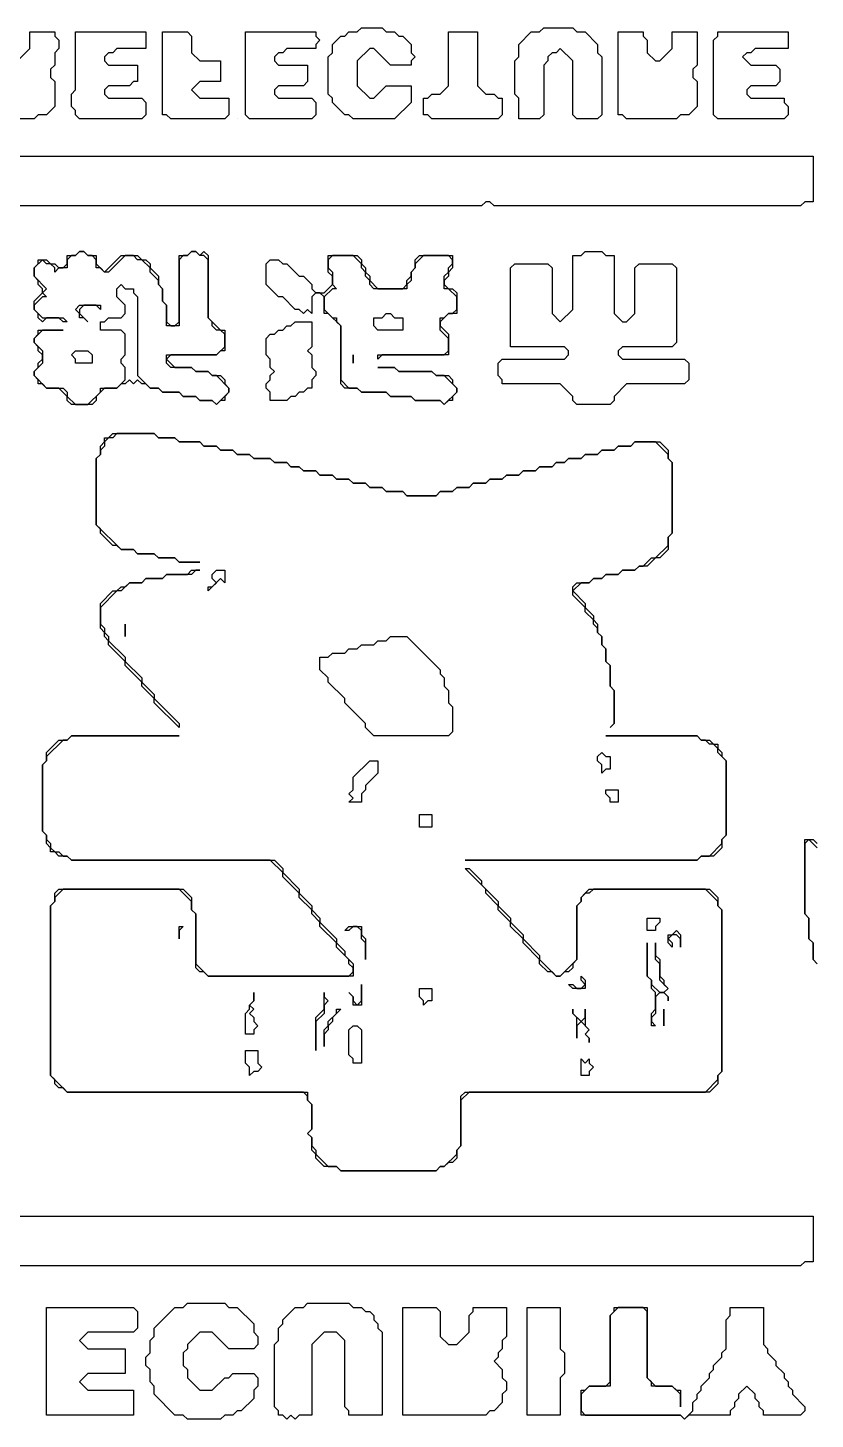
# Model space of a CAD drawing. Header units: metres. Extents: x 7 to 633, y 42 to 416.
# Drawn here: x 202.5 to 392.5, y 59 to 395 of the extents above; entities that cross this region are included whole.
import ezdxf

# ---------------------------------------------------------------- set-up
doc = ezdxf.new("R2010")
doc.units = ezdxf.units.M

msp = doc.modelspace()

# ---------------------------------------------------------------- linework, layer by layer
for p, q in [((203, 390), (203, 394)), ((203, 394), (209, 394)), ((209, 394), (209, 393)), ((214, 380), (214, 394)), ((214, 394), (231, 394)), ((231, 394), (231, 390)), ((235, 374), (235, 394)), ((235, 394), (241, 394)), ((241, 394), (242, 393)), ((255, 374), (255, 394)), ((255, 394), (272, 394)), ((272, 394), (272, 393)), ((279, 393), (280, 394)), ((280, 394), (282, 394)), ((282, 394), (283, 395)), ((283, 395), (288, 395)), ((288, 395), (289, 394)), ((289, 394), (291, 394)), ((291, 394), (292, 393)), ((304, 381), (304, 394)), ((304, 394), (311, 394)), ((311, 394), (311, 381)), ((321, 391), (324, 394)), ((324, 394), (326, 394)), ((326, 394), (327, 395)), ((327, 395), (334, 395)), ((334, 395), (335, 394)), ((335, 394), (337, 394)), ((337, 394), (340, 391)), ((345, 374), (345, 394)), ((345, 394), (351, 394)), ((351, 394), (351, 393)), ((358, 390), (358, 394)), ((358, 394), (364, 394)), ((364, 394), (364, 386)), ((369, 393), (369, 394)), ((369, 394), (386, 394)), ((386, 394), (386, 390)), ((200, 387), (203, 390)), ((209, 393), (210, 392)), ((210, 390), (209, 389)), ((210, 392), (210, 390)), ((224, 390), (223, 389)), ((231, 390), (224, 390)), ((242, 393), (242, 389)), ((265, 390), (264, 389)), ((272, 390), (265, 390)), ((272, 393), (273, 392)), ((273, 392), (272, 391)), ((272, 391), (272, 390)), ((276, 391), (278, 393)), ((276, 389), (276, 391)), ((278, 393), (279, 393)), ((285, 390), (282, 387)), ((286, 390), (285, 390)), ((290, 386), (286, 390)), ((292, 393), (293, 393)), ((293, 393), (295, 391)), ((295, 391), (295, 389)), ((321, 388), (321, 391)), ((331, 390), (330, 389)), ((334, 387), (331, 390)), ((340, 391), (340, 389)), ((351, 393), (352, 392)), ((352, 392), (352, 389)), ((355, 387), (358, 390)), ((368, 392), (369, 393)), ((368, 374), (368, 392)), ((378, 390), (377, 389)), ((386, 390), (378, 390)), ((209, 389), (209, 386)), ((222, 389), (221, 388)), ((221, 388), (221, 387)), ((221, 387), (222, 386)), ((223, 389), (222, 389)), ((242, 389), (244, 387)), ((244, 387), (249, 387)), ((249, 387), (249, 382)), ((263, 389), (262, 388)), ((262, 388), (262, 387)), ((262, 387), (263, 386)), ((264, 389), (263, 389)), ((275, 388), (276, 389)), ((275, 379), (275, 388)), ((282, 387), (282, 381)), ((295, 389), (296, 388)), ((296, 388), (295, 387)), ((295, 387), (295, 386)), ((320, 387), (321, 388)), ((320, 379), (320, 387)), ((328, 387), (327, 386)), ((329, 389), (328, 388)), ((328, 388), (328, 387)), ((330, 389), (329, 389)), ((334, 374), (334, 387)), ((340, 389), (341, 388)), ((341, 388), (341, 374)), ((352, 389), (354, 387)), ((354, 387), (355, 387)), ((376, 389), (375, 388)), ((375, 388), (377, 386)), ((377, 389), (376, 389)), ((209, 386), (208, 385)), ((208, 385), (208, 383)), ((222, 386), (229, 386)), ((229, 386), (229, 382)), ((263, 386), (270, 386)), ((270, 386), (270, 382)), ((295, 386), (290, 386)), ((327, 386), (327, 374)), ((364, 386), (363, 385)), ((363, 385), (363, 383)), ((377, 386), (383, 386)), ((383, 386), (384, 385)), ((384, 385), (384, 382)), ((208, 383), (209, 382)), ((209, 382), (209, 376)), ((213, 379), (214, 380)), ((222, 381), (221, 380)), ((221, 380), (221, 379)), ((227, 381), (222, 381)), ((228, 382), (227, 381)), ((229, 382), (228, 382)), ((244, 382), (242, 380)), ((242, 380), (244, 378)), ((249, 382), (244, 382)), ((263, 381), (262, 380)), ((262, 380), (262, 379)), ((269, 381), (263, 381)), ((270, 382), (269, 381)), ((282, 381), (285, 378)), ((286, 378), (289, 381)), ((289, 381), (295, 381)), ((295, 381), (295, 377)), ((302, 379), (304, 381)), ((311, 381), (313, 379)), ((363, 383), (364, 382)), ((364, 382), (364, 376)), ((377, 381), (376, 380)), ((376, 380), (376, 379)), ((383, 381), (377, 381)), ((384, 382), (383, 381)), ((213, 376), (213, 379)), ((221, 379), (222, 378)), ((222, 378), (230, 378)), ((230, 378), (231, 377)), ((231, 377), (231, 374)), ((244, 378), (251, 378)), ((251, 378), (251, 374)), ((262, 379), (263, 378)), ((263, 378), (271, 378)), ((271, 378), (272, 377)), ((272, 377), (272, 374)), ((276, 378), (275, 379)), ((276, 377), (276, 378)), ((279, 374), (276, 377)), ((285, 378), (286, 378)), ((295, 377), (291, 373)), ((298, 374), (298, 378)), ((298, 378), (299, 378)), ((299, 378), (300, 379)), ((300, 379), (302, 379)), ((313, 379), (315, 379)), ((315, 379), (316, 378)), ((316, 378), (317, 378)), ((317, 378), (317, 374)), ((321, 378), (320, 379)), ((321, 373), (321, 378)), ((376, 379), (377, 378)), ((377, 378), (385, 378)), ((385, 378), (385, 377)), ((385, 377), (386, 376)), ((204, 373), (191, 373)), ((205, 374), (204, 373)), ((207, 374), (205, 374)), ((209, 376), (207, 374)), ((214, 375), (213, 376)), ((214, 374), (214, 375)), ((215, 373), (214, 374)), ((230, 373), (215, 373)), ((231, 374), (230, 373)), ((236, 374), (235, 374)), ((237, 373), (236, 374)), ((250, 373), (237, 373)), ((251, 374), (250, 373)), ((253, 373), (253, 373)), ((256, 373), (255, 374)), ((271, 373), (256, 373)), ((272, 374), (271, 373)), ((280, 374), (279, 374)), ((281, 373), (280, 374)), ((291, 373), (281, 373)), ((299, 374), (298, 374)), ((300, 373), (299, 374)), ((316, 373), (300, 373)), ((317, 374), (316, 373)), ((319, 373), (319, 373)), ((326, 373), (321, 373)), ((327, 374), (326, 373)), ((335, 373), (334, 374)), ((340, 373), (335, 373)), ((341, 374), (340, 373)), ((346, 374), (345, 374)), ((347, 373), (346, 374)), ((359, 373), (347, 373)), ((360, 374), (359, 373)), ((362, 374), (360, 374)), ((364, 376), (362, 374)), ((369, 373), (368, 374)), ((385, 373), (369, 373)), ((386, 374), (385, 373)), ((386, 376), (386, 374)), ((8, 364), (392, 364)), ((392, 364), (392, 353)), ((313, 353), (312, 352)), ((314, 353), (313, 353)), ((315, 352), (314, 353)), ((390, 353), (389, 352)), ((392, 353), (390, 353)), ((312, 352), (131, 352)), ((389, 352), (315, 352)), ((213, 340), (212, 339)), ((212, 338), (212, 340)), ((212, 340), (214, 340)), ((214, 340), (213, 340)), ((215, 341), (214, 340)), ((214, 340), (215, 341)), ((216, 341), (215, 341)), ((215, 341), (216, 341)), ((217, 340), (216, 341)), ((216, 341), (217, 340)), ((218, 340), (217, 340)), ((217, 340), (219, 340)), ((219, 339), (218, 340)), ((219, 340), (219, 338)), ((221, 336), (225, 340)), ((226, 340), (222, 336)), ((225, 340), (229, 340)), ((228, 340), (226, 340)), ((229, 339), (228, 340)), ((229, 340), (230, 339)), ((240, 340), (239, 339)), ((239, 324), (239, 340)), ((239, 340), (241, 340)), ((241, 340), (240, 340)), ((242, 341), (241, 340)), ((241, 340), (242, 341)), ((243, 341), (242, 341)), ((242, 341), (243, 341)), ((244, 340), (243, 341)), ((243, 341), (244, 340)), ((244, 340), (245, 341)), ((245, 340), (244, 340)), ((245, 341), (246, 340)), ((246, 339), (245, 340)), ((246, 340), (246, 325)), ((275, 336), (275, 340)), ((275, 340), (282, 340)), ((276, 340), (275, 339)), ((281, 340), (276, 340)), ((283, 338), (281, 340)), ((282, 340), (283, 339)), ((296, 339), (297, 340)), ((298, 340), (296, 338)), ((297, 340), (305, 340)), ((304, 340), (298, 340)), ((305, 339), (304, 340)), ((305, 340), (305, 337)), ((334, 327), (334, 340)), ((334, 340), (336, 340)), ((336, 340), (337, 341)), ((337, 341), (341, 341)), ((341, 341), (342, 340)), ((342, 340), (344, 340)), ((344, 340), (344, 326)), ((206, 339), (204, 337)), ((204, 337), (205, 338)), ((204, 337), (204, 335)), ((204, 335), (204, 337)), ((205, 338), (205, 339)), ((205, 339), (207, 339)), ((207, 338), (206, 339)), ((207, 339), (208, 338)), ((208, 338), (207, 338)), ((209, 337), (208, 338)), ((208, 338), (209, 338)), ((209, 338), (210, 337)), ((210, 337), (209, 336)), ((209, 336), (209, 337)), ((212, 337), (210, 337)), ((210, 337), (211, 337)), ((211, 337), (212, 338)), ((212, 339), (212, 337)), ((219, 337), (219, 339)), ((219, 338), (221, 336)), ((220, 337), (219, 337)), ((221, 336), (220, 337)), ((222, 336), (221, 336)), ((230, 339), (229, 339)), ((232, 337), (230, 339)), ((230, 339), (231, 339)), ((231, 339), (232, 338)), ((232, 338), (232, 337)), ((232, 336), (232, 337)), ((232, 337), (234, 335)), ((234, 334), (232, 336)), ((239, 339), (239, 323)), ((246, 325), (246, 339)), ((260, 338), (261, 339)), ((260, 333), (260, 338)), ((261, 339), (263, 339)), ((263, 339), (264, 338)), ((264, 338), (265, 338)), ((265, 338), (268, 335)), ((275, 339), (275, 337)), ((275, 337), (276, 336)), ((276, 335), (275, 336)), ((276, 336), (276, 333)), ((283, 339), (283, 338)), ((283, 338), (284, 337)), ((283, 337), (283, 338)), ((284, 336), (283, 337)), ((284, 337), (284, 336)), ((284, 336), (285, 335)), ((284, 335), (284, 336)), ((295, 336), (296, 337)), ((296, 337), (295, 336)), ((295, 335), (295, 336)), ((295, 336), (295, 334)), ((296, 337), (296, 339)), ((296, 338), (296, 337)), ((303, 335), (304, 336)), ((304, 337), (305, 338)), ((305, 337), (304, 336)), ((304, 336), (304, 337)), ((304, 336), (304, 335)), ((305, 338), (305, 339)), ((319, 337), (320, 338)), ((319, 318), (319, 337)), ((320, 338), (328, 338)), ((328, 338), (329, 337)), ((329, 337), (329, 326)), ((349, 337), (350, 338)), ((349, 326), (349, 337)), ((350, 338), (358, 338)), ((358, 338), (359, 337)), ((359, 337), (359, 319)), ((204, 335), (207, 332)), ((205, 334), (204, 335)), ((205, 333), (205, 334)), ((206, 332), (205, 333)), ((224, 332), (225, 333)), ((225, 333), (226, 332)), ((234, 335), (234, 333)), ((234, 333), (234, 334)), ((235, 332), (234, 333)), ((234, 333), (235, 332)), ((263, 330), (260, 333)), ((268, 335), (269, 335)), ((269, 335), (271, 333)), ((271, 333), (271, 332)), ((274, 331), (276, 333)), ((276, 333), (276, 335)), ((276, 333), (277, 332)), ((285, 334), (284, 335)), ((285, 335), (285, 334)), ((285, 334), (287, 332)), ((285, 333), (285, 334)), ((286, 332), (285, 333)), ((293, 332), (294, 333)), ((294, 334), (295, 335)), ((294, 333), (294, 334)), ((295, 334), (294, 333)), ((294, 333), (294, 332)), ((304, 335), (303, 334)), ((303, 332), (303, 335)), ((303, 334), (303, 333)), ((303, 333), (304, 332)), ((204, 329), (206, 331)), ((206, 330), (204, 328)), ((207, 332), (206, 331)), ((206, 331), (206, 332)), ((206, 331), (207, 330)), ((207, 330), (206, 330)), ((224, 330), (224, 332)), ((226, 328), (224, 330)), ((226, 332), (228, 332)), ((228, 332), (228, 331)), ((228, 331), (229, 330)), ((229, 330), (229, 311)), ((235, 329), (235, 332)), ((235, 332), (235, 329)), ((264, 330), (263, 330)), ((267, 327), (264, 330)), ((271, 332), (272, 331)), ((272, 331), (271, 330)), ((271, 330), (271, 326)), ((273, 331), (272, 331)), ((272, 331), (274, 331)), ((274, 330), (273, 331)), ((276, 332), (274, 330)), ((274, 326), (274, 330)), ((274, 330), (274, 327)), ((277, 332), (276, 332)), ((294, 332), (286, 332)), ((287, 332), (293, 332)), ((304, 332), (303, 332)), ((304, 332), (305, 332)), ((306, 330), (304, 332)), ((305, 332), (306, 331)), ((306, 331), (306, 326)), ((306, 327), (306, 330)), ((204, 327), (204, 329)), ((204, 328), (204, 327)), ((204, 327), (206, 325)), ((205, 326), (204, 327)), ((205, 325), (205, 326)), ((214, 327), (215, 328)), ((215, 326), (214, 327)), ((215, 328), (220, 328)), ((216, 328), (215, 327)), ((215, 327), (215, 326)), ((215, 325), (215, 326)), ((215, 326), (217, 324)), ((219, 328), (216, 328)), ((220, 327), (219, 328)), ((220, 328), (220, 327)), ((225, 325), (226, 326)), ((226, 326), (226, 328)), ((236, 328), (235, 329)), ((235, 329), (236, 328)), ((236, 323), (236, 328)), ((236, 328), (236, 324)), ((268, 327), (267, 327)), ((269, 326), (268, 327)), ((270, 327), (269, 326)), ((271, 326), (270, 327)), ((274, 327), (276, 325)), ((275, 326), (274, 326)), ((278, 323), (275, 326)), ((288, 325), (289, 326)), ((289, 326), (290, 326)), ((290, 326), (291, 325)), ((304, 326), (302, 324)), ((303, 325), (304, 326)), ((306, 326), (304, 326)), ((304, 326), (305, 326)), ((305, 326), (306, 327)), ((329, 326), (331, 324)), ((331, 324), (334, 327)), ((344, 326), (346, 324)), ((347, 324), (349, 326)), ((206, 324), (205, 325)), ((206, 325), (211, 325)), ((207, 325), (206, 324)), ((210, 325), (207, 325)), ((211, 324), (210, 325)), ((211, 325), (212, 324)), ((212, 324), (211, 324)), ((216, 325), (215, 325)), ((217, 324), (216, 325)), ((220, 322), (220, 324)), ((220, 324), (221, 324)), ((221, 324), (222, 325)), ((222, 325), (225, 325)), ((236, 324), (237, 323)), ((239, 323), (236, 323)), ((237, 323), (238, 323)), ((238, 323), (239, 324)), ((247, 324), (246, 325)), ((246, 325), (249, 322)), ((247, 323), (247, 324)), ((248, 322), (247, 323)), ((264, 322), (265, 323)), ((265, 323), (266, 323)), ((266, 323), (267, 324)), ((267, 324), (271, 324)), ((271, 324), (271, 318)), ((276, 325), (277, 325)), ((277, 325), (277, 324)), ((277, 324), (278, 323)), ((278, 309), (278, 323)), ((278, 323), (278, 310)), ((286, 323), (286, 325)), ((286, 325), (288, 325)), ((287, 322), (286, 323)), ((291, 325), (293, 325)), ((293, 325), (293, 322)), ((302, 322), (302, 325)), ((302, 325), (303, 325)), ((302, 324), (302, 323)), ((302, 323), (304, 321)), ((346, 324), (347, 324)), ((206, 322), (204, 320)), ((204, 320), (205, 321)), ((204, 319), (204, 320)), ((204, 320), (204, 319)), ((205, 321), (205, 322)), ((205, 322), (211, 322)), ((211, 322), (206, 322)), ((225, 322), (220, 322)), ((226, 321), (225, 322)), ((226, 316), (226, 321)), ((249, 322), (248, 322)), ((250, 321), (249, 322)), ((249, 322), (250, 322)), ((250, 322), (250, 317)), ((250, 318), (250, 321)), ((260, 320), (261, 321)), ((260, 316), (260, 320)), ((261, 321), (262, 321)), ((262, 321), (263, 322)), ((263, 322), (264, 322)), ((293, 322), (287, 322)), ((304, 320), (302, 322)), ((304, 321), (304, 316)), ((304, 317), (304, 320)), ((205, 318), (204, 319)), ((204, 319), (206, 317)), ((205, 317), (205, 318)), ((206, 316), (205, 317)), ((206, 317), (206, 314)), ((206, 315), (206, 316)), ((213, 316), (214, 317)), ((214, 315), (213, 316)), ((214, 317), (217, 317)), ((217, 317), (218, 316)), ((218, 316), (218, 314)), ((225, 315), (226, 316)), ((236, 314), (236, 316)), ((236, 316), (248, 316)), ((237, 316), (236, 315)), ((248, 316), (237, 316)), ((248, 316), (250, 318)), ((249, 317), (248, 316)), ((250, 317), (249, 317)), ((261, 315), (260, 316)), ((271, 318), (270, 317)), ((270, 317), (271, 316)), ((271, 316), (271, 313)), ((281, 314), (281, 316)), ((281, 316), (281, 314)), ((288, 316), (287, 315)), ((287, 315), (287, 316)), ((287, 316), (303, 316)), ((304, 316), (288, 316)), ((303, 316), (304, 317)), ((332, 318), (319, 318)), ((333, 317), (332, 318)), ((332, 315), (333, 316)), ((333, 316), (333, 317)), ((346, 318), (345, 317)), ((345, 317), (345, 316)), ((345, 316), (346, 315)), ((358, 318), (346, 318)), ((359, 319), (358, 318)), ((206, 314), (204, 312)), ((204, 312), (205, 313)), ((205, 314), (206, 315)), ((205, 313), (205, 314)), ((214, 314), (214, 315)), ((218, 314), (214, 314)), ((225, 314), (225, 315)), ((226, 313), (225, 314)), ((226, 310), (226, 313)), ((236, 315), (238, 313)), ((237, 313), (236, 314)), ((242, 313), (237, 313)), ((238, 313), (242, 313)), ((243, 312), (242, 313)), ((242, 313), (243, 312)), ((261, 313), (261, 315)), ((262, 312), (261, 313)), ((271, 313), (272, 312)), ((291, 313), (287, 313)), ((287, 313), (291, 313)), ((292, 312), (291, 313)), ((291, 313), (292, 312)), ((316, 314), (317, 315)), ((316, 311), (316, 314)), ((317, 315), (332, 315)), ((346, 315), (361, 315)), ((361, 315), (362, 314)), ((362, 314), (362, 310)), ((204, 311), (204, 312)), ((204, 312), (204, 311)), ((205, 310), (204, 311)), ((204, 311), (207, 308)), ((205, 309), (205, 310)), ((224, 308), (226, 310)), ((227, 310), (226, 309)), ((228, 309), (227, 310)), ((229, 310), (228, 309)), ((229, 311), (232, 308)), ((230, 309), (229, 310)), ((246, 312), (243, 312)), ((243, 312), (246, 312)), ((247, 311), (246, 312)), ((246, 312), (247, 311)), ((248, 311), (247, 311)), ((247, 311), (249, 311)), ((251, 308), (248, 311)), ((249, 311), (250, 310)), ((250, 310), (250, 309)), ((260, 309), (261, 310)), ((261, 311), (262, 312)), ((261, 310), (261, 311)), ((272, 311), (271, 310)), ((271, 310), (271, 308)), ((272, 312), (272, 311)), ((278, 310), (280, 308)), ((300, 312), (292, 312)), ((292, 312), (300, 312)), ((301, 311), (300, 312)), ((300, 312), (301, 311)), ((303, 311), (301, 311)), ((301, 311), (304, 311)), ((306, 308), (303, 311)), ((304, 311), (305, 310)), ((305, 310), (305, 309)), ((317, 310), (316, 311)), ((317, 309), (317, 310)), ((362, 310), (361, 309)), ((206, 309), (205, 309)), ((207, 308), (206, 309)), ((210, 308), (207, 308)), ((207, 308), (211, 308)), ((212, 306), (210, 308)), ((211, 308), (212, 307)), ((212, 307), (212, 306)), ((212, 305), (212, 306)), ((212, 306), (214, 304)), ((217, 304), (220, 307)), ((221, 308), (219, 306)), ((219, 306), (219, 305)), ((220, 307), (220, 308)), ((220, 308), (224, 308)), ((224, 308), (221, 308)), ((225, 309), (224, 308)), ((226, 309), (225, 309)), ((231, 309), (230, 309)), ((232, 308), (231, 309)), ((232, 308), (234, 308)), ((234, 308), (232, 308)), ((234, 308), (235, 307)), ((235, 307), (234, 308)), ((235, 307), (239, 307)), ((239, 307), (235, 307)), ((239, 307), (240, 306)), ((240, 306), (239, 307)), ((240, 306), (243, 306)), ((243, 306), (240, 306)), ((243, 306), (244, 305)), ((244, 305), (243, 306)), ((248, 304), (251, 307)), ((250, 309), (251, 308)), ((251, 307), (250, 306)), ((250, 306), (250, 305)), ((251, 307), (251, 308)), ((251, 308), (251, 307)), ((260, 308), (260, 309)), ((261, 307), (260, 308)), ((261, 305), (261, 307)), ((266, 306), (265, 305)), ((267, 306), (266, 306)), ((268, 307), (267, 306)), ((269, 307), (268, 307)), ((270, 308), (269, 307)), ((271, 308), (270, 308)), ((279, 308), (278, 309)), ((282, 308), (279, 308)), ((280, 308), (282, 308)), ((283, 307), (282, 308)), ((282, 308), (283, 307)), ((289, 307), (283, 307)), ((283, 307), (289, 307)), ((290, 306), (289, 307)), ((289, 307), (290, 306)), ((295, 306), (290, 306)), ((290, 306), (295, 306)), ((296, 305), (295, 306)), ((295, 306), (296, 305)), ((303, 304), (306, 307)), ((305, 309), (306, 308)), ((306, 307), (305, 306)), ((305, 306), (305, 305)), ((306, 307), (306, 308)), ((306, 308), (306, 307)), ((331, 309), (317, 309)), ((334, 306), (331, 309)), ((334, 305), (334, 306)), ((347, 309), (344, 306)), ((344, 306), (344, 305)), ((361, 309), (347, 309)), ((213, 304), (212, 305)), ((218, 304), (213, 304)), ((214, 304), (217, 304)), ((219, 305), (218, 304)), ((244, 305), (247, 305)), ((247, 305), (244, 305)), ((247, 305), (248, 304)), ((248, 304), (247, 305)), ((249, 305), (248, 304)), ((250, 305), (249, 305)), ((265, 305), (261, 305)), ((302, 305), (296, 305)), ((296, 305), (302, 305)), ((303, 304), (302, 305)), ((302, 305), (303, 304)), ((304, 305), (303, 304)), ((305, 305), (304, 305)), ((335, 304), (334, 305)), ((343, 304), (335, 304)), ((344, 305), (343, 304)), ((222, 296), (221, 295)), ((221, 295), (221, 296)), ((221, 296), (222, 296)), ((222, 296), (223, 297)), ((223, 296), (222, 296)), ((224, 297), (223, 296)), ((223, 297), (233, 297)), ((233, 297), (224, 297)), ((234, 296), (233, 297)), ((233, 297), (234, 296)), ((238, 296), (234, 296)), ((234, 296), (238, 296)), ((239, 295), (238, 296)), ((238, 296), (239, 295)), ((220, 294), (221, 295)), ((221, 294), (220, 293)), ((220, 292), (220, 294)), ((220, 293), (220, 292)), ((221, 295), (221, 294)), ((244, 295), (239, 295)), ((239, 295), (244, 295)), ((245, 294), (244, 295)), ((244, 295), (245, 294)), ((248, 294), (245, 294)), ((245, 294), (248, 294)), ((249, 293), (248, 294)), ((248, 294), (249, 293)), ((252, 293), (249, 293)), ((249, 293), (252, 293)), ((253, 292), (252, 293)), ((252, 293), (253, 292)), ((341, 293), (340, 292)), ((340, 292), (341, 293)), ((344, 293), (341, 293)), ((341, 293), (344, 293)), ((345, 294), (344, 293)), ((344, 293), (345, 294)), ((348, 294), (345, 294)), ((345, 294), (348, 294)), ((349, 295), (348, 294)), ((348, 294), (349, 295)), ((354, 295), (349, 295)), ((349, 295), (355, 295)), ((357, 292), (354, 295)), ((355, 295), (357, 293)), ((357, 293), (357, 291)), ((220, 292), (219, 291)), ((219, 291), (220, 292)), ((219, 291), (219, 275)), ((219, 275), (219, 291)), ((256, 292), (253, 292)), ((253, 292), (256, 292)), ((257, 291), (256, 292)), ((256, 292), (257, 291)), ((261, 291), (257, 291)), ((257, 291), (261, 291)), ((262, 290), (261, 291)), ((261, 291), (262, 290)), ((265, 290), (262, 290)), ((262, 290), (265, 290)), ((266, 289), (265, 290)), ((265, 290), (266, 289)), ((268, 289), (266, 289)), ((266, 289), (268, 289)), ((269, 288), (268, 289)), ((268, 289), (269, 288)), ((326, 289), (325, 288)), ((325, 288), (326, 289)), ((329, 289), (326, 289)), ((326, 289), (329, 289)), ((330, 290), (329, 289)), ((329, 289), (330, 290)), ((332, 290), (330, 290)), ((330, 290), (332, 290)), ((333, 291), (332, 290)), ((332, 290), (333, 291)), ((336, 291), (333, 291)), ((333, 291), (336, 291)), ((337, 292), (336, 291)), ((336, 291), (337, 292)), ((340, 292), (337, 292)), ((337, 292), (340, 292)), ((357, 291), (357, 292)), ((358, 290), (357, 291)), ((357, 291), (358, 290)), ((358, 273), (358, 290)), ((358, 290), (358, 273)), ((272, 288), (269, 288)), ((269, 288), (272, 288)), ((273, 287), (272, 288)), ((272, 288), (273, 287)), ((276, 287), (273, 287)), ((273, 287), (276, 287)), ((277, 286), (276, 287)), ((276, 287), (277, 286)), ((280, 286), (277, 286)), ((277, 286), (280, 286)), ((281, 285), (280, 286)), ((280, 286), (281, 285)), ((314, 286), (313, 285)), ((313, 285), (314, 286)), ((317, 286), (314, 286)), ((314, 286), (317, 286)), ((318, 287), (317, 286)), ((317, 286), (318, 287)), ((321, 287), (318, 287)), ((318, 287), (321, 287)), ((322, 288), (321, 287)), ((321, 287), (322, 288)), ((325, 288), (322, 288)), ((322, 288), (325, 288)), ((284, 285), (281, 285)), ((281, 285), (284, 285)), ((285, 284), (284, 285)), ((284, 285), (285, 284)), ((288, 284), (285, 284)), ((285, 284), (288, 284)), ((289, 283), (288, 284)), ((288, 284), (289, 283)), ((293, 283), (289, 283)), ((289, 283), (293, 283)), ((294, 282), (293, 283)), ((293, 283), (294, 282)), ((302, 283), (301, 282)), ((301, 282), (302, 283)), ((305, 283), (302, 283)), ((302, 283), (305, 283)), ((306, 284), (305, 283)), ((305, 283), (306, 284)), ((309, 284), (306, 284)), ((306, 284), (309, 284)), ((310, 285), (309, 284)), ((309, 284), (310, 285)), ((313, 285), (310, 285)), ((310, 285), (313, 285)), ((301, 282), (294, 282)), ((294, 282), (301, 282)), ((219, 275), (225, 269)), ((220, 274), (219, 275)), ((220, 273), (220, 274)), ((223, 270), (220, 273)), ((357, 272), (358, 273)), ((358, 273), (357, 272)), ((224, 270), (223, 270)), ((225, 269), (224, 270)), ((225, 269), (228, 269)), ((228, 269), (225, 269)), ((228, 269), (229, 268)), ((229, 268), (228, 269)), ((354, 267), (357, 270)), ((357, 269), (355, 267)), ((357, 270), (357, 272)), ((357, 272), (357, 269)), ((229, 268), (233, 268)), ((233, 268), (229, 268)), ((233, 268), (234, 267)), ((234, 267), (233, 268)), ((234, 267), (238, 267)), ((238, 267), (234, 267)), ((238, 267), (239, 266)), ((239, 266), (238, 267)), ((239, 266), (244, 266)), ((244, 266), (239, 266)), ((351, 265), (353, 267)), ((354, 267), (352, 265)), ((353, 267), (354, 267)), ((355, 267), (354, 267)), ((235, 262), (236, 263)), ((236, 263), (235, 262)), ((236, 263), (241, 263)), ((242, 263), (236, 263)), ((241, 263), (242, 264)), ((242, 264), (244, 264)), ((243, 264), (242, 263)), ((244, 264), (243, 264)), ((247, 263), (248, 264)), ((247, 262), (247, 263)), ((248, 264), (250, 264)), ((250, 264), (250, 261)), ((341, 262), (342, 263)), ((342, 263), (341, 262)), ((342, 263), (345, 263)), ((345, 263), (342, 263)), ((345, 263), (346, 264)), ((346, 264), (345, 263)), ((346, 264), (349, 264)), ((349, 264), (346, 264)), ((349, 264), (350, 265)), ((350, 265), (349, 264)), ((350, 265), (351, 265)), ((352, 265), (350, 265)), ((220, 256), (223, 259)), ((224, 259), (220, 255)), ((223, 259), (224, 259)), ((224, 259), (225, 260)), ((225, 259), (224, 259)), ((227, 261), (225, 259)), ((225, 260), (226, 260)), ((226, 260), (227, 261)), ((227, 261), (230, 261)), ((230, 261), (227, 261)), ((230, 261), (231, 262)), ((231, 262), (230, 261)), ((231, 262), (235, 262)), ((235, 262), (231, 262)), ((249, 262), (246, 259)), ((246, 259), (246, 260)), ((246, 260), (247, 260)), ((248, 261), (247, 262)), ((247, 260), (248, 261)), ((250, 261), (249, 262)), ((334, 260), (335, 261)), ((336, 261), (334, 259)), ((334, 258), (334, 260)), ((334, 259), (337, 256)), ((335, 261), (338, 261)), ((338, 261), (336, 261)), ((338, 261), (339, 262)), ((339, 262), (338, 261)), ((339, 262), (341, 262)), ((341, 262), (339, 262)), ((220, 250), (220, 256)), ((337, 255), (334, 258)), ((337, 256), (337, 255)), ((220, 255), (220, 251)), ((337, 254), (337, 255)), ((337, 255), (339, 253)), ((339, 252), (337, 254)), ((339, 253), (339, 252)), ((339, 251), (339, 252)), ((339, 252), (340, 251)), ((220, 251), (221, 250)), ((221, 249), (220, 250)), ((221, 250), (221, 249)), ((221, 248), (221, 249)), ((221, 249), (222, 248)), ((226, 248), (226, 251)), ((226, 251), (226, 248)), ((340, 250), (339, 251)), ((340, 251), (340, 249)), ((340, 249), (340, 250)), ((341, 248), (340, 249)), ((340, 249), (341, 248)), ((222, 247), (221, 248)), ((222, 248), (222, 247)), ((222, 246), (222, 247)), ((222, 247), (226, 243)), ((226, 242), (222, 246)), ((282, 245), (283, 246)), ((283, 246), (286, 246)), ((286, 246), (287, 247)), ((287, 247), (289, 247)), ((289, 247), (290, 248)), ((290, 248), (294, 248)), ((294, 248), (302, 240)), ((341, 246), (341, 248)), ((341, 248), (341, 246)), ((342, 245), (341, 246)), ((341, 246), (342, 245)), ((226, 243), (226, 242)), ((226, 241), (226, 242)), ((226, 242), (230, 238)), ((273, 240), (273, 243)), ((273, 243), (275, 243)), ((275, 243), (276, 244)), ((276, 244), (279, 244)), ((279, 244), (280, 245)), ((280, 245), (282, 245)), ((342, 242), (342, 245)), ((342, 245), (342, 242)), ((343, 241), (342, 242)), ((342, 242), (343, 241)), ((230, 237), (226, 241)), ((275, 238), (273, 240)), ((302, 240), (302, 239)), ((302, 239), (303, 238)), ((343, 236), (343, 241)), ((343, 241), (343, 236)), ((230, 238), (230, 237)), ((230, 236), (230, 237)), ((230, 237), (233, 234)), ((233, 233), (230, 236)), ((275, 237), (275, 238)), ((279, 233), (275, 237)), ((303, 238), (303, 236)), ((303, 236), (304, 235)), ((344, 235), (343, 236)), ((343, 236), (344, 235)), ((233, 234), (233, 233)), ((233, 232), (233, 233)), ((233, 233), (239, 227)), ((239, 226), (233, 232)), ((279, 232), (279, 233)), ((284, 227), (279, 232)), ((304, 235), (304, 232)), ((304, 232), (305, 231)), ((344, 227), (344, 235)), ((344, 235), (344, 227)), ((305, 231), (305, 225)), ((239, 227), (239, 226)), ((284, 226), (284, 227)), ((286, 224), (284, 226)), ((343, 226), (344, 227)), ((344, 227), (343, 226)), ((207, 220), (210, 223)), ((211, 223), (207, 219)), ((210, 223), (212, 223)), ((212, 223), (211, 223)), ((212, 223), (213, 224)), ((213, 224), (212, 223)), ((213, 224), (239, 224)), ((239, 224), (213, 224)), ((304, 224), (286, 224)), ((305, 225), (304, 224)), ((364, 224), (342, 224)), ((342, 224), (364, 224)), ((365, 223), (364, 224)), ((364, 224), (365, 223)), ((366, 223), (365, 223)), ((365, 223), (367, 223)), ((367, 222), (366, 223)), ((367, 223), (368, 222)), ((368, 222), (367, 222)), ((369, 221), (368, 222)), ((368, 222), (369, 222)), ((369, 222), (369, 221)), ((207, 218), (207, 220)), ((207, 219), (207, 218)), ((340, 219), (341, 220)), ((340, 218), (340, 219)), ((341, 220), (342, 219)), ((342, 219), (343, 219)), ((343, 219), (343, 216)), ((369, 220), (369, 221)), ((369, 221), (370, 220)), ((371, 218), (369, 220)), ((370, 220), (370, 219)), ((370, 219), (371, 218)), ((206, 217), (207, 218)), ((207, 218), (206, 217)), ((206, 201), (206, 217)), ((206, 217), (206, 201)), ((281, 214), (285, 218)), ((285, 218), (287, 218)), ((287, 218), (287, 215)), ((341, 217), (340, 218)), ((341, 215), (341, 217)), ((342, 216), (341, 215)), ((343, 216), (342, 216)), ((371, 200), (371, 218)), ((371, 218), (371, 200)), ((281, 211), (281, 214)), ((287, 215), (284, 212)), ((284, 212), (284, 211)), ((280, 210), (281, 211)), ((281, 209), (280, 210)), ((280, 208), (281, 209)), ((284, 211), (283, 210)), ((283, 210), (283, 208)), ((342, 210), (342, 211)), ((342, 211), (345, 211)), ((343, 209), (342, 210)), ((343, 208), (343, 209)), ((345, 211), (345, 208)), ((283, 208), (280, 208)), ((297, 202), (297, 205)), ((297, 205), (300, 205)), ((300, 205), (300, 202)), ((345, 208), (343, 208)), ((300, 202), (297, 202)), ((207, 200), (206, 201)), ((206, 201), (207, 200)), ((207, 198), (207, 200)), ((207, 200), (207, 199)), ((207, 199), (208, 198)), ((370, 199), (371, 200)), ((371, 200), (370, 199)), ((370, 198), (370, 199)), ((370, 199), (370, 197)), ((391, 199), (390, 198)), ((390, 181), (390, 199)), ((390, 199), (392, 199)), ((393, 197), (391, 199)), ((392, 199), (393, 198)), ((208, 197), (207, 198)), ((208, 198), (208, 197)), ((208, 196), (208, 197)), ((208, 197), (209, 196)), ((209, 196), (208, 196)), ((210, 195), (209, 196)), ((209, 196), (210, 196)), ((210, 196), (211, 195)), ((212, 195), (210, 195)), ((211, 195), (212, 195)), ((213, 194), (212, 195)), ((212, 195), (213, 194)), ((364, 194), (365, 195)), ((365, 195), (364, 194)), ((365, 195), (367, 195)), ((368, 195), (365, 195)), ((367, 195), (370, 198)), ((370, 197), (368, 195)), ((390, 198), (390, 181)), ((261, 194), (213, 194)), ((213, 194), (262, 194)), ((264, 191), (261, 194)), ((262, 194), (264, 192)), ((264, 192), (264, 191)), ((308, 194), (364, 194)), ((364, 194), (308, 194)), ((313, 187), (308, 192)), ((308, 192), (309, 192)), ((309, 192), (312, 189)), ((264, 190), (264, 191)), ((264, 191), (268, 187)), ((268, 186), (264, 190)), ((312, 189), (312, 188)), ((209, 186), (210, 187)), ((211, 187), (209, 185)), ((209, 184), (209, 186)), ((209, 185), (209, 184)), ((210, 187), (240, 187)), ((239, 187), (211, 187)), ((242, 184), (239, 187)), ((240, 187), (242, 185)), ((242, 185), (242, 182)), ((268, 187), (268, 186)), ((268, 185), (268, 186)), ((268, 186), (271, 183)), ((271, 182), (268, 185)), ((312, 188), (316, 184)), ((313, 186), (313, 187)), ((316, 183), (313, 186)), ((336, 185), (338, 187)), ((337, 186), (336, 185)), ((336, 185), (336, 184)), ((336, 184), (336, 185)), ((338, 186), (337, 186)), ((339, 187), (338, 186)), ((338, 187), (367, 187)), ((366, 187), (339, 187)), ((369, 184), (366, 187)), ((367, 187), (369, 185)), ((369, 185), (369, 183)), ((208, 183), (209, 184)), ((209, 184), (208, 183)), ((208, 142), (208, 183)), ((208, 183), (208, 142)), ((242, 182), (242, 184)), ((242, 182), (243, 181)), ((243, 181), (242, 182)), ((271, 183), (271, 182)), ((271, 181), (271, 182)), ((271, 182), (273, 180)), ((316, 184), (316, 183)), ((316, 182), (316, 183)), ((316, 183), (319, 180)), ((319, 179), (316, 182)), ((336, 184), (335, 183)), ((335, 183), (336, 184)), ((335, 183), (335, 170)), ((335, 170), (335, 183)), ((369, 183), (369, 184)), ((370, 182), (369, 183)), ((369, 183), (370, 182)), ((370, 143), (370, 182)), ((370, 182), (370, 143)), ((243, 181), (243, 169)), ((243, 168), (243, 181)), ((273, 179), (271, 181)), ((273, 180), (273, 179)), ((273, 178), (273, 179)), ((273, 179), (277, 175)), ((319, 180), (319, 179)), ((319, 178), (319, 179)), ((319, 179), (322, 176)), ((352, 177), (352, 180)), ((352, 180), (355, 180)), ((355, 179), (354, 178)), ((355, 180), (355, 179)), ((390, 181), (391, 180)), ((391, 180), (390, 181)), ((391, 180), (391, 175)), ((391, 175), (391, 180)), ((239, 175), (239, 178)), ((239, 178), (240, 178)), ((240, 178), (239, 177)), ((239, 177), (239, 175)), ((277, 174), (273, 178)), ((277, 175), (277, 174)), ((279, 177), (280, 178)), ((280, 177), (279, 177)), ((281, 178), (280, 177)), ((280, 178), (283, 178)), ((282, 178), (281, 178)), ((283, 177), (282, 178)), ((283, 178), (283, 176)), ((283, 175), (283, 177)), ((283, 176), (284, 175)), ((284, 174), (283, 175)), ((284, 175), (284, 170)), ((322, 175), (319, 178)), ((322, 176), (322, 175)), ((322, 174), (322, 175)), ((322, 175), (326, 171)), ((354, 177), (352, 177)), ((354, 178), (354, 177)), ((357, 174), (357, 176)), ((357, 176), (358, 176)), ((358, 176), (357, 175)), ((357, 175), (358, 174)), ((358, 176), (359, 177)), ((359, 176), (358, 176)), ((359, 177), (360, 176)), ((360, 175), (359, 176)), ((360, 176), (360, 173)), ((360, 173), (360, 175)), ((391, 175), (392, 174)), ((392, 174), (391, 175)), ((277, 173), (277, 174)), ((277, 174), (279, 172)), ((280, 170), (277, 173)), ((279, 172), (279, 171)), ((284, 170), (284, 174)), ((326, 170), (322, 174)), ((352, 166), (352, 174)), ((352, 174), (352, 166)), ((354, 170), (354, 174)), ((354, 174), (354, 171)), ((358, 173), (357, 174)), ((358, 174), (358, 173)), ((392, 174), (392, 170)), ((392, 170), (392, 174)), ((243, 169), (246, 166)), ((244, 167), (243, 168)), ((279, 171), (281, 169)), ((280, 169), (280, 170)), ((281, 168), (280, 169)), ((281, 169), (281, 166)), ((281, 167), (281, 168)), ((326, 171), (326, 170)), ((326, 169), (326, 170)), ((326, 170), (330, 166)), ((328, 167), (326, 169)), ((331, 166), (335, 170)), ((334, 168), (333, 167)), ((335, 170), (334, 169)), ((334, 169), (334, 168)), ((354, 171), (355, 170)), ((355, 169), (354, 170)), ((355, 170), (355, 166)), ((355, 165), (355, 169)), ((392, 170), (393, 169)), ((393, 169), (392, 170)), ((245, 167), (244, 167)), ((246, 166), (245, 167)), ((246, 166), (280, 166)), ((281, 166), (246, 166)), ((280, 166), (281, 167)), ((329, 167), (328, 167)), ((330, 166), (329, 167)), ((331, 166), (330, 166)), ((330, 166), (331, 166)), ((332, 167), (331, 166)), ((333, 167), (332, 167)), ((336, 165), (336, 166)), ((336, 166), (337, 165)), ((337, 164), (336, 165)), ((337, 165), (337, 163)), ((353, 165), (352, 166)), ((352, 166), (353, 165)), ((353, 163), (353, 165)), ((353, 165), (353, 164)), ((355, 166), (356, 165)), ((357, 163), (355, 165)), ((356, 165), (356, 164)), ((257, 160), (257, 162)), ((257, 162), (257, 160)), ((274, 158), (274, 162)), ((274, 162), (274, 161)), ((281, 161), (280, 162)), ((280, 162), (281, 161)), ((283, 160), (283, 164)), ((283, 164), (283, 159)), ((297, 161), (297, 163)), ((297, 163), (300, 163)), ((300, 163), (300, 160)), ((334, 163), (333, 164)), ((333, 164), (334, 164)), ((334, 164), (335, 163)), ((337, 163), (334, 163)), ((335, 163), (336, 163)), ((336, 163), (337, 164)), ((353, 164), (355, 162)), ((354, 162), (353, 163)), ((354, 158), (354, 162)), ((355, 162), (354, 161)), ((355, 162), (356, 162)), ((356, 162), (355, 162)), ((356, 164), (357, 163)), ((356, 162), (357, 163)), ((357, 163), (356, 162)), ((356, 162), (357, 161)), ((357, 161), (356, 162)), ((255, 157), (256, 158)), ((256, 159), (257, 160)), ((257, 160), (256, 159)), ((256, 158), (256, 159)), ((256, 159), (257, 158)), ((257, 158), (256, 157)), ((272, 156), (274, 158)), ((274, 161), (275, 160)), ((275, 160), (274, 159)), ((274, 159), (274, 157)), ((278, 158), (276, 156)), ((277, 157), (277, 158)), ((277, 158), (278, 158)), ((281, 159), (281, 161)), ((281, 161), (281, 160)), ((281, 160), (282, 159)), ((283, 159), (281, 159)), ((282, 159), (283, 160)), ((298, 160), (297, 161)), ((298, 159), (298, 160)), ((299, 160), (298, 159)), ((300, 160), (299, 160)), ((334, 157), (334, 158)), ((334, 158), (334, 157)), ((337, 156), (337, 158)), ((337, 158), (337, 154)), ((353, 157), (354, 158)), ((354, 161), (354, 157)), ((356, 154), (356, 158)), ((356, 158), (356, 154)), ((357, 161), (357, 160)), ((357, 160), (357, 161)), ((255, 152), (255, 157)), ((256, 157), (257, 156)), ((257, 156), (257, 155)), ((257, 155), (258, 154)), ((274, 157), (272, 155)), ((272, 148), (272, 156)), ((272, 155), (272, 148)), ((275, 155), (277, 157)), ((275, 154), (275, 155)), ((276, 155), (275, 154)), ((276, 156), (276, 155)), ((335, 156), (334, 157)), ((334, 157), (336, 155)), ((335, 151), (335, 156)), ((336, 155), (335, 154)), ((336, 155), (337, 156)), ((338, 153), (336, 155)), ((353, 154), (353, 157)), ((354, 157), (353, 156)), ((353, 156), (353, 155)), ((353, 155), (354, 154)), ((257, 152), (255, 152)), ((258, 154), (257, 153)), ((257, 153), (257, 152)), ((274, 153), (275, 154)), ((274, 149), (274, 153)), ((275, 153), (274, 152)), ((274, 152), (274, 149)), ((275, 154), (275, 153)), ((280, 153), (281, 154)), ((280, 147), (280, 153)), ((281, 154), (282, 154)), ((282, 154), (283, 153)), ((283, 153), (283, 145)), ((335, 154), (335, 151)), ((337, 154), (338, 153)), ((337, 152), (338, 153)), ((338, 153), (337, 152)), ((338, 151), (337, 152)), ((337, 152), (338, 151)), ((354, 154), (353, 154)), ((255, 145), (255, 148)), ((255, 148), (258, 148)), ((258, 148), (258, 145)), ((338, 150), (338, 151)), ((338, 151), (338, 150)), ((256, 144), (255, 145)), ((258, 145), (259, 144)), ((281, 146), (280, 147)), ((281, 145), (281, 146)), ((283, 145), (281, 145)), ((336, 142), (336, 146)), ((336, 146), (337, 145)), ((337, 145), (338, 146)), ((338, 146), (338, 145)), ((338, 145), (339, 144)), ((209, 141), (208, 142)), ((208, 142), (212, 138)), ((256, 142), (256, 144)), ((257, 143), (256, 142)), ((258, 143), (257, 143)), ((259, 144), (258, 143)), ((338, 142), (336, 142)), ((339, 144), (338, 143)), ((338, 143), (338, 142)), ((369, 142), (370, 143)), ((370, 143), (369, 142)), ((369, 141), (369, 142)), ((369, 142), (369, 140)), ((209, 140), (209, 141)), ((210, 139), (209, 140)), ((211, 139), (210, 139)), ((212, 138), (211, 139)), ((269, 138), (212, 138)), ((212, 138), (270, 138)), ((270, 137), (269, 138)), ((270, 138), (270, 136)), ((307, 137), (308, 138)), ((309, 138), (307, 136)), ((308, 138), (366, 138)), ((367, 138), (309, 138)), ((366, 138), (369, 141)), ((369, 140), (367, 138)), ((270, 136), (270, 137)), ((271, 135), (270, 136)), ((270, 136), (271, 135)), ((271, 129), (271, 135)), ((271, 135), (271, 129)), ((307, 125), (307, 137)), ((307, 136), (307, 125)), ((270, 128), (271, 129)), ((271, 129), (270, 128)), ((271, 127), (270, 128)), ((270, 128), (271, 127)), ((271, 124), (271, 127)), ((271, 127), (271, 125)), ((271, 125), (272, 124)), ((306, 124), (307, 125)), ((307, 125), (306, 124)), ((272, 123), (271, 124)), ((272, 124), (272, 123)), ((272, 122), (272, 123)), ((272, 123), (275, 120)), ((274, 120), (272, 122)), ((303, 120), (306, 123)), ((304, 121), (303, 120)), ((305, 121), (304, 121)), ((306, 122), (305, 121)), ((306, 123), (306, 124)), ((306, 124), (306, 122)), ((277, 120), (274, 120)), ((275, 120), (277, 120)), ((278, 119), (277, 120)), ((277, 120), (278, 119)), ((278, 119), (301, 119)), ((301, 119), (278, 119)), ((301, 119), (302, 120)), ((302, 120), (301, 119)), ((302, 120), (303, 120)), ((303, 120), (302, 120)), ((7, 108), (392, 108)), ((392, 108), (392, 97)), ((389, 96), (10, 96)), ((390, 97), (389, 96)), ((392, 97), (390, 97)), ((207, 60), (207, 86)), ((207, 86), (228, 86)), ((228, 86), (229, 85)), ((229, 85), (229, 81)), ((233, 81), (238, 86)), ((238, 86), (240, 86)), ((240, 86), (241, 87)), ((241, 87), (250, 87)), ((250, 87), (251, 86)), ((251, 86), (253, 86)), ((253, 86), (257, 82)), ((264, 83), (267, 86)), ((267, 86), (269, 86)), ((269, 86), (270, 87)), ((270, 87), (280, 87)), ((280, 87), (281, 86)), ((281, 86), (283, 86)), ((283, 86), (284, 85)), ((284, 85), (285, 85)), ((285, 85), (286, 84)), ((286, 84), (286, 83)), ((293, 60), (293, 86)), ((293, 86), (301, 86)), ((301, 86), (302, 85)), ((302, 85), (302, 79)), ((309, 84), (310, 85)), ((309, 80), (309, 84)), ((310, 85), (310, 86)), ((310, 86), (318, 86)), ((318, 86), (318, 79)), ((323, 60), (323, 86)), ((323, 86), (331, 86)), ((331, 86), (331, 76)), ((345, 86), (343, 84)), ((343, 84), (344, 85)), ((343, 68), (343, 84)), ((343, 84), (343, 67)), ((344, 85), (344, 86)), ((344, 86), (352, 86)), ((351, 86), (345, 86)), ((352, 85), (351, 86)), ((352, 86), (352, 69)), ((352, 69), (352, 85)), ((371, 83), (372, 84)), ((372, 84), (372, 86)), ((372, 86), (380, 86)), ((380, 86), (380, 77)), ((229, 81), (228, 80)), ((233, 79), (233, 81)), ((257, 82), (257, 80)), ((263, 81), (264, 82)), ((263, 78), (263, 81)), ((264, 82), (264, 83)), ((286, 83), (287, 82)), ((287, 82), (287, 81)), ((287, 81), (288, 80)), ((371, 76), (371, 83)), ((217, 80), (215, 78)), ((215, 78), (217, 76)), ((228, 80), (217, 80)), ((232, 78), (233, 79)), ((232, 75), (232, 78)), ((244, 80), (241, 77)), ((247, 80), (244, 80)), ((251, 76), (247, 80)), ((257, 80), (258, 79)), ((258, 79), (258, 77)), ((262, 77), (263, 78)), ((274, 80), (271, 77)), ((277, 80), (274, 80)), ((279, 78), (277, 80)), ((279, 62), (279, 78)), ((288, 80), (288, 60)), ((302, 79), (304, 77)), ((306, 77), (309, 80)), ((318, 79), (317, 78)), ((317, 78), (317, 76)), ((217, 76), (226, 76)), ((226, 76), (226, 70)), ((231, 74), (232, 75)), ((231, 72), (231, 74)), ((241, 76), (240, 75)), ((240, 75), (240, 72)), ((241, 77), (241, 76)), ((257, 76), (251, 76)), ((258, 77), (257, 76)), ((262, 62), (262, 77)), ((271, 77), (271, 60)), ((304, 77), (306, 77)), ((316, 74), (315, 73)), ((317, 76), (316, 75)), ((316, 75), (316, 74)), ((331, 76), (332, 75)), ((332, 75), (332, 70)), ((368, 72), (370, 74)), ((370, 75), (371, 76)), ((370, 74), (370, 75)), ((380, 77), (381, 76)), ((381, 76), (381, 75)), ((381, 75), (383, 73)), ((232, 71), (231, 72)), ((232, 68), (232, 71)), ((240, 72), (241, 71)), ((241, 71), (241, 69)), ((315, 73), (317, 71)), ((317, 71), (317, 69)), ((367, 70), (368, 71)), ((368, 71), (368, 72)), ((383, 73), (383, 72)), ((383, 72), (385, 70)), ((217, 70), (215, 68)), ((215, 68), (217, 66)), ((226, 70), (217, 70)), ((233, 67), (232, 68)), ((241, 69), (244, 66)), ((247, 66), (250, 69)), ((250, 69), (251, 69)), ((251, 69), (252, 70)), ((252, 70), (257, 70)), ((257, 70), (258, 69)), ((258, 69), (258, 67)), ((317, 69), (318, 68)), ((318, 68), (318, 66)), ((332, 70), (331, 69)), ((331, 69), (331, 60)), ((342, 67), (343, 68)), ((352, 69), (354, 67)), ((353, 68), (352, 69)), ((353, 67), (353, 68)), ((365, 67), (367, 69)), ((367, 69), (367, 70)), ((385, 70), (385, 69)), ((385, 69), (386, 68)), ((386, 68), (386, 67)), ((217, 66), (228, 66)), ((228, 66), (228, 60)), ((233, 65), (233, 67)), ((238, 60), (233, 65)), ((244, 66), (247, 66)), ((257, 64), (254, 61)), ((258, 67), (257, 66)), ((257, 66), (257, 64)), ((318, 66), (317, 65)), ((317, 65), (317, 63)), ((338, 67), (336, 65)), ((336, 60), (336, 66)), ((336, 66), (337, 66)), ((336, 65), (336, 61)), ((337, 66), (338, 67)), ((338, 67), (342, 67)), ((343, 67), (338, 67)), ((358, 67), (353, 67)), ((354, 67), (358, 67)), ((358, 67), (359, 66)), ((360, 65), (358, 67)), ((359, 66), (360, 66)), ((360, 66), (360, 62)), ((360, 62), (360, 65)), ((363, 63), (364, 64)), ((364, 65), (365, 66)), ((364, 64), (364, 65)), ((365, 66), (365, 67)), ((374, 64), (373, 63)), ((376, 67), (374, 65)), ((374, 65), (374, 64)), ((378, 65), (376, 67)), ((378, 64), (378, 65)), ((379, 63), (378, 64)), ((386, 67), (387, 66)), ((387, 66), (387, 65)), ((387, 65), (390, 62)), ((253, 61), (252, 60)), ((254, 61), (253, 61)), ((263, 61), (262, 62)), ((263, 60), (263, 61)), ((280, 61), (279, 62)), ((280, 60), (280, 61)), ((314, 61), (313, 60)), ((315, 61), (314, 61)), ((317, 63), (315, 61)), ((336, 61), (337, 60)), ((361, 59), (363, 61)), ((363, 61), (363, 63)), ((373, 62), (372, 61)), ((372, 61), (372, 60)), ((373, 63), (373, 62)), ((379, 62), (379, 63)), ((380, 61), (379, 62)), ((380, 60), (380, 61)), ((390, 61), (389, 60)), ((390, 62), (390, 61)), ((228, 60), (207, 60)), ((240, 60), (238, 60)), ((241, 59), (240, 60)), ((249, 59), (241, 59)), ((250, 60), (249, 59)), ((252, 60), (250, 60)), ((264, 60), (263, 60)), ((265, 59), (264, 60)), ((266, 60), (265, 59)), ((267, 59), (266, 60)), ((268, 60), (267, 59)), ((271, 60), (268, 60)), ((288, 60), (280, 60)), ((313, 60), (293, 60)), ((331, 60), (323, 60)), ((360, 60), (336, 60)), ((337, 60), (360, 60)), ((361, 59), (360, 60)), ((360, 60), (361, 59)), ((362, 60), (361, 59)), ((372, 60), (362, 60)), ((389, 60), (380, 60))]:
    msp.add_line(p, q)

doc.saveas('drawing.dxf')
